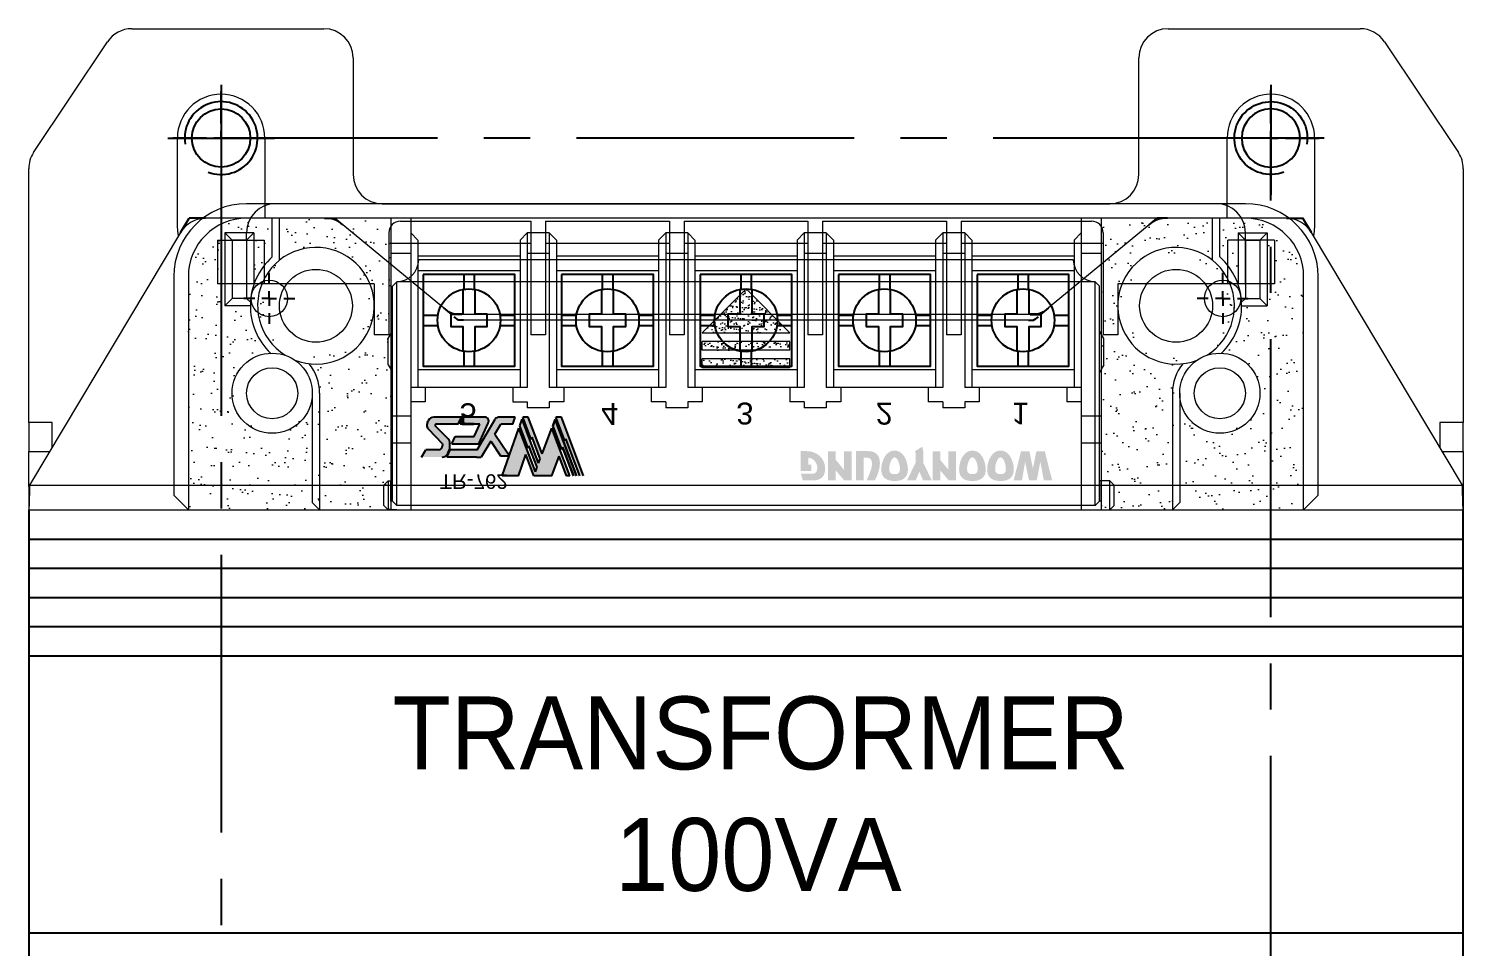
# Model space of a CAD drawing. Header units: millimetres. Extents: x 24815 to 37444, y -10619 to 6020.
# Drawn here: x 36092.3 to 36190.7, y 2279.8 to 2342.8 of the extents above; entities that cross this region are included whole.
import ezdxf

# ---------------------------------------------------------------- set-up
doc = ezdxf.new("R2010")
doc.units = ezdxf.units.MM
doc.linetypes.add('CENTER2', pattern=[28.575, 19.05, -3.175, 3.175, -3.175])
doc.layers.add('SLD-0', color=7, linetype='Continuous')
doc.styles.add('H', font='')
doc.styles.get("Standard").update_dxf_attribs({"font": 'ISOCP.SHX', "bigfont": 'WHGTXT.SHX'})
doc.styles.get('H').set_extended_font_data('Dotum')

# ---------------------------------------------------------------- blocks, each defined once
blk = doc.blocks.new('SW_CENTERMARKSYMBOL_5')
at = {"layer": 'SLD-0', "color": 0}
for p, q in [((0, 0.667), (0, 1.167)), ((-0.667, 0), (-1.167, 0)), ((0, 0), (-0.333, 0)), ((0, 0), (0, 0.333)), ((0, 0), (0, -0.333)), ((0, 0), (0.333, 0)), ((0.667, 0), (1.167, 0)), ((0, -0.667), (0, -1.167))]:
    blk.add_line(p, q, dxfattribs=at)
blk = doc.blocks.new('SW_CENTERMARKSYMBOL_6')
at = {"layer": 'SLD-0', "color": 0}
for p, q in [((0, 0.667), (0, 1.167)), ((-0.667, 0), (-1.167, 0)), ((0, 0), (-0.333, 0)), ((0, 0), (0, 0.333)), ((0, 0), (0, -0.333)), ((0, 0), (0.333, 0)), ((0.667, 0), (1.167, 0)), ((0, -0.667), (0, -1.167))]:
    blk.add_line(p, q, dxfattribs=at)
blk = doc.blocks.new('SW_CENTERMARKSYMBOL_7')
at = {"layer": 'SLD-0', "color": 0}
for p, q in [((0, 0.667), (0, 2.521)), ((-0.667, 0), (-2.203, 0)), ((0, 0), (-0.333, 0)), ((0, 0), (0, 0.333)), ((0, 0), (0, -0.333)), ((0, 0), (0.333, 0)), ((0.667, 0), (2.181, 0)), ((0, -0.667), (0, -2.135))]:
    blk.add_line(p, q, dxfattribs=at)
blk = doc.blocks.new('SW_CENTERMARKSYMBOL_8')
at = {"layer": 'SLD-0', "color": 0}
for p, q in [((0, 0.667), (0, 2.589)), ((-0.667, 0), (-2.14, 0)), ((0, 0), (-0.333, 0)), ((0, 0), (0, 0.333)), ((0, 0), (0, -0.333)), ((0, 0), (0.333, 0)), ((0.667, 0), (2.215, 0)), ((0, -0.667), (0, -2.186))]:
    blk.add_line(p, q, dxfattribs=at)
blk = doc.blocks.new('A$C21DA28FF')
at = {"lineweight": 13}
h = blk.add_hatch(dxfattribs=at)
h.set_pattern_fill('AR-SAND', color=256, style=0)
h.set_pattern_definition([(322.5, (-9910.2325, -16926.5233), (-0.06299336, -1.92682377), [0, -1.52, 0, -1.7, 0, -1.625]), (352.5, (-9910.2325, -16926.5233), (1.7697767, -2.82214607), [0, -0.82, 0, -1.37, 0, -0.525]), (32.5, (-9911.4625, -16926.5233), (3.11414186, -0.00565905), [0, -0.5, 0, -1.8, 0, -2.35]), (42.5, (-9911.4625, -16926.5233), (3.0061266, -0.87767556), [0, -0.25, 0, -1.18, 0, -1.35])])
h.paths.add_polyline_path([(-10.898, 31.684), (-5.274, 31.683, -0.400349), (-7.798, 34.33, -0.414214), (-5.148, 36.98, -0.213263), (-6.645, 40.33), (-8.398, 40.33), (-8.398, 40.335), (-10.898, 40.335)])
h.paths.add_polyline_path([(-10.898, 26.33), (-2.498, 26.33), (-2.498, 31.683), (-5.022, 31.683, -0.023763), (-5.274, 31.683), (-10.898, 31.684)])
h.paths.add_polyline_path([(-5.022, 31.683), (-2.498, 31.683), (-2.498, 34.33, -0.400378)], flags=17)
h.paths.add_polyline_path([(-10.898, 42.33), (-10.898, 40.335), (-8.398, 40.335), (-8.398, 45.33), (-6.398, 45.33), (-6.398, 41.8, -0.127566), (-5.148, 43.68), (-5.148, 46.33), (-6.898, 46.33, 0.414214)])
h.paths.add_polyline_path([(-4.648, 43.449, 0.227278), (-6.145, 40.335), (-5.648, 40.335, -0.998713), (1.352, 40.335), (3.002, 40.335), (3.002, 46.33), (-4.648, 46.33)])
h.paths.add_polyline_path([(-5.648, 40.335), (-6.145, 40.335, 0.202016), (-4.944, 37.474, -0.395316), (-1.998, 34.33), (-1.998, 31.683), (3.002, 31.683), (3.002, 34.33), (3.002, 40.335), (1.352, 40.335, -1.001289)])
h.paths.add_polyline_path([(-1.998, 26.33), (3.002, 26.33), (3.002, 31.68), (-1.998, 31.68)])
h = blk.add_hatch(dxfattribs=at)
h.set_pattern_fill('AR-SAND', color=256, style=0)
h.set_pattern_definition([(217.5, (-15076.9825, -16926.5233), (0.06299336, -1.92682377), [0, -1.52, 0, -1.7, 0, -1.625]), (187.5, (-15076.9825, -16926.5233), (-1.7697767, -2.82214607), [0, -0.82, 0, -1.37, 0, -0.525]), (147.5, (-15075.7525, -16926.5233), (-3.11414186, -0.00565905), [0, -0.5, 0, -1.8, 0, -2.35]), (137.5, (-15075.7525, -16926.5233), (-3.0061266, -0.87767556), [0, -0.25, 0, -1.18, 0, -1.35])])
h.paths.add_polyline_path([(65.602, 31.684), (59.978, 31.683, 0.400349), (62.502, 34.33, 0.414214), (59.852, 36.98, 0.213263), (61.349, 40.33), (63.102, 40.33), (63.102, 40.335), (65.602, 40.335)])
h.paths.add_polyline_path([(65.602, 26.33), (57.202, 26.33), (57.202, 31.683), (59.726, 31.683, 0.023763), (59.978, 31.683), (65.602, 31.684)])
h.paths.add_polyline_path([(59.726, 31.683), (57.202, 31.683), (57.202, 34.33, 0.400378)], flags=17)
h.paths.add_polyline_path([(65.602, 42.33), (65.602, 40.335), (63.102, 40.335), (63.102, 45.33), (61.102, 45.33), (61.102, 41.8, 0.127566), (59.852, 43.68), (59.852, 46.33), (61.602, 46.33, -0.414214)])
h.paths.add_polyline_path([(59.352, 43.449, -0.227278), (60.849, 40.335), (60.352, 40.335, 0.998713), (53.352, 40.335), (51.702, 40.335), (51.702, 46.33), (59.352, 46.33)])
h.paths.add_polyline_path([(60.352, 40.335), (60.849, 40.335, -0.202016), (59.647, 37.474, 0.395316), (56.702, 34.33), (56.702, 31.683), (51.702, 31.683), (51.702, 34.33), (51.702, 40.335), (53.352, 40.335, 1.001289)])
h.paths.add_polyline_path([(56.702, 26.33), (51.702, 26.33), (51.702, 31.68), (56.702, 31.68)])
h = blk.add_hatch(dxfattribs=at)
h.set_pattern_fill('AR-SAND', color=256, scale=0.3, style=0)
h.set_pattern_definition([(322.5, (-9922.82043, -17158.2186), (-0.018898007, -0.578047131), [0, -0.456, 0, -0.51, 0, -0.4875]), (352.5, (-9922.8204, -17158.2186), (0.530933012, -0.84664382), [0, -0.246, 0, -0.411, 0, -0.1575]), (32.5, (-9923.18943, -17158.2186), (0.934242559, -0.001697716), [0, -0.15, 0, -0.54, 0, -0.705]), (42.5, (-9923.1894, -17158.2186), (0.90183798, -0.26330267), [0, -0.075, 0, -0.354, 0, -0.405])])
h.paths.add_polyline_path([(24.352, 38.48), (30.352, 38.48), (27.352, 41.48)])
h = blk.add_hatch(dxfattribs=at)
h.set_pattern_fill('AR-SAND', color=256, scale=0.3, style=0)
h.set_pattern_definition([(322.5, (-9922.50545, -17158.8675), (-0.018898007, -0.578047131), [0, -0.456, 0, -0.51, 0, -0.4875]), (352.5, (-9922.50545, -17158.8675), (0.530933012, -0.84664382), [0, -0.246, 0, -0.411, 0, -0.1575]), (32.5, (-9922.87445, -17158.8675), (0.934242559, -0.001697716), [0, -0.15, 0, -0.54, 0, -0.705]), (42.5, (-9922.87445, -17158.8675), (0.90183798, -0.26330267), [0, -0.075, 0, -0.354, 0, -0.405])])
h.paths.add_polyline_path([(24.352, 37.28), (30.352, 37.28), (30.352, 37.88), (24.352, 37.88)])
h.paths.add_polyline_path([(24.352, 36.08), (30.352, 36.08), (30.352, 36.68), (24.352, 36.68)])
for points in [[(6.509, 29.953, 0.29449), (6.899, 30.205), (6.999, 30.426, 0.106707), (7.038, 30.603), (7.038, 30.897, 0.196829), (6.914, 31.198), (6.043, 32.083, -0.665283), (6.094, 32.204), (7.612, 32.204), (7.833, 32.69), (5.948, 32.69, 0.29449), (5.557, 32.439), (5.501, 32.315, 0.310048), (5.586, 31.838), (6.543, 30.865), (6.543, 30.739, -0.414214), (6.258, 30.453), (5.398, 30.453), (5.102, 29.953)], [(7.063, 30.453), (6.836, 29.953), (8.877, 29.953), (9.188, 29.953), (9.859, 31.035), (10.515, 30.039), (11.115, 30.039), (11.116, 30.042), (10.986, 30.232), (10.13, 31.532), (10.531, 32.204), (11.358, 32.204), (11.528, 32.69), (10.401, 32.69, 0.264116), (10.156, 32.551), (8.904, 30.453)], [(7.971, 32.69), (7.751, 32.204), (9.091, 32.204), (8.711, 31.364), (7.408, 31.364), (7.175, 30.849), (9.026, 30.849), (9.678, 32.287, 0.54501), (9.417, 32.69)], [(12.255, 30.118), (12.803, 28.667), (14.024, 28.667), (14.537, 30.021), (15.049, 28.667), (15.274, 28.667), (14.041, 31.931), (13.371, 30.165), (12.417, 32.69), (12.047, 32.69), (12.622, 31.168), (12.676, 31.323), (13.242, 29.825), (13.129, 29.527), (11.99, 32.543), (11.834, 32.096), (12.412, 30.566), (12.467, 30.725), (13.024, 29.25), (12.903, 28.931), (11.773, 31.923), (11.116, 30.042), (11.118, 30.039), (11.115, 30.039), (10.635, 28.667), (11.748, 28.667)], [(14.267, 32.527), (14.097, 32.078), (14.706, 30.465), (14.771, 30.638), (15.516, 28.667), (15.725, 28.667)], [(14.933, 31.063), (14.989, 31.212), (15.951, 28.667), (16.208, 28.667), (14.689, 32.69), (14.318, 32.69)]]:
    blk.add_hatch(color=256).paths.add_polyline_path(points)
h = blk.add_hatch(color=256)
edge = h.paths.add_edge_path()
edge.add_spline(control_points=[(38.984, 29.56), (38.984, 29.56), (38.984, 30.073), (38.984, 30.073), (38.984, 30.169), (38.984, 30.267), (38.952, 30.358), (38.952, 30.358), (39.429, 30.662), (39.429, 30.662), (39.498, 30.525), (39.51, 30.373), (39.51, 30.221), (39.51, 30.221), (39.51, 29.56), (39.51, 29.56), (39.51, 29.56), (40.099, 28.353), (40.099, 28.353), (40.099, 28.353), (39.502, 28.353), (39.502, 28.353), (39.502, 28.353), (39.247, 28.952), (39.247, 28.952), (39.247, 28.952), (38.991, 28.353), (38.991, 28.353), (38.991, 28.353), (38.395, 28.353), (38.395, 28.353), (38.395, 28.353), (38.984, 29.56), (38.984, 29.56)], knot_values=[0, 0, 0, 0, 1, 1, 1, 2, 2, 2, 3, 3, 3, 4, 4, 4, 5, 5, 5, 6, 6, 6, 7, 7, 7, 8, 8, 8, 9, 9, 9, 10, 10, 10, 11, 11, 11, 11], degree=3, periodic=0)
h = blk.add_hatch(color=256)
edge = h.paths.add_edge_path()
edge.add_spline(control_points=[(31.625, 29.436), (31.625, 29.436), (31.825, 29.436), (31.825, 29.436), (31.825, 29.436), (31.825, 28.986), (31.825, 28.986), (31.825, 28.986), (31.099, 28.986), (31.099, 28.986), (31.099, 28.986), (31.099, 30.357), (31.099, 30.357), (31.099, 30.357), (31.527, 30.357), (31.527, 30.357), (32.197, 30.357), (32.781, 29.894), (32.781, 29.138), (32.781, 28.733), (32.577, 28.353), (31.978, 28.353), (31.978, 28.353), (31.246, 28.353), (31.246, 28.353), (31.246, 28.353), (31.123, 28.804), (31.123, 28.804), (31.123, 28.804), (31.854, 28.804), (31.854, 28.804), (31.958, 28.804), (32.244, 28.804), (32.244, 29.184), (32.244, 29.542), (31.987, 29.889), (31.625, 29.906), (31.625, 29.906), (31.625, 29.436), (31.625, 29.436)], knot_values=[0, 0, 0, 0, 1, 1, 1, 2, 2, 2, 3, 3, 3, 4, 4, 4, 5, 5, 5, 6, 6, 6, 7, 7, 7, 8, 8, 8, 9, 9, 9, 10, 10, 10, 11, 11, 11, 12, 12, 12, 13, 13, 13, 13], degree=3, periodic=0)
h = blk.add_hatch(color=256)
edge = h.paths.add_edge_path()
edge.add_spline(control_points=[(32.982, 30.356), (32.982, 30.356), (33.508, 30.356), (33.508, 30.356), (33.508, 30.356), (33.508, 29.764), (33.508, 29.764), (33.508, 29.764), (34.06, 29.091), (34.06, 29.091), (34.06, 29.091), (34.065, 29.091), (34.065, 29.091), (34.065, 29.091), (34.065, 30.356), (34.065, 30.356), (34.065, 30.356), (34.591, 30.356), (34.591, 30.356), (34.591, 30.356), (34.591, 28.353), (34.591, 28.353), (34.591, 28.353), (34.09, 28.353), (34.09, 28.353), (34.09, 28.353), (33.508, 29.034), (33.508, 29.034), (33.508, 29.034), (33.508, 28.353), (33.508, 28.353), (33.508, 28.353), (32.982, 28.353), (32.982, 28.353), (32.982, 28.353), (32.982, 30.356), (32.982, 30.356)], knot_values=[0, 0, 0, 0, 1, 1, 1, 2, 2, 2, 3, 3, 3, 4, 4, 4, 5, 5, 5, 6, 6, 6, 7, 7, 7, 8, 8, 8, 9, 9, 9, 10, 10, 10, 11, 11, 11, 12, 12, 12, 12], degree=3, periodic=0)
h = blk.add_hatch(color=256)
edge = h.paths.add_edge_path()
edge.add_spline(control_points=[(34.887, 30.357), (34.887, 30.357), (35.74, 30.357), (35.74, 30.357), (36.327, 30.357), (36.535, 29.997), (36.535, 29.533), (36.535, 29.114), (36.374, 28.723), (36.187, 28.353), (36.187, 28.353), (35.62, 28.353), (35.62, 28.353), (35.735, 28.611), (35.999, 29.104), (35.999, 29.526), (35.999, 29.906), (35.713, 29.906), (35.61, 29.906), (35.61, 29.906), (35.413, 29.906), (35.413, 29.906), (35.413, 29.906), (35.413, 28.353), (35.413, 28.353), (35.413, 28.353), (34.887, 28.353), (34.887, 28.353), (34.887, 28.353), (34.887, 30.357), (34.887, 30.357)], knot_values=[0, 0, 0, 0, 1, 1, 1, 2, 2, 2, 3, 3, 3, 4, 4, 4, 5, 5, 5, 6, 6, 6, 7, 7, 7, 8, 8, 8, 9, 9, 9, 10, 10, 10, 10], degree=3, periodic=0)
h = blk.add_hatch(color=256)
edge = h.paths.add_edge_path(flags=16)
edge.add_spline(control_points=[(37.544, 30.4), (36.925, 30.4), (36.631, 29.641), (36.631, 29.108), (36.631, 28.674), (36.839, 28.31), (37.544, 28.31), (38.249, 28.31), (38.457, 28.674), (38.457, 29.108), (38.457, 29.641), (38.163, 30.4), (37.544, 30.4)], knot_values=[0, 0, 0, 0, 1, 1, 1, 2, 2, 2, 3, 3, 3, 4, 4, 4, 4], degree=3, periodic=0)
edge = h.paths.add_edge_path()
edge.add_spline(control_points=[(37.544, 29.93), (37.743, 29.93), (37.91, 29.496), (37.91, 29.133), (37.91, 28.865), (37.802, 28.779), (37.544, 28.779), (37.285, 28.779), (37.177, 28.865), (37.177, 29.133), (37.177, 29.496), (37.345, 29.93), (37.544, 29.93)], knot_values=[0, 0, 0, 0, 1, 1, 1, 2, 2, 2, 3, 3, 3, 4, 4, 4, 4], degree=3, periodic=0)
h = blk.add_hatch(color=256)
edge = h.paths.add_edge_path()
edge.add_spline(control_points=[(40.148, 30.356), (40.148, 30.356), (40.674, 30.356), (40.674, 30.356), (40.674, 30.356), (40.674, 29.764), (40.674, 29.764), (40.674, 29.764), (41.226, 29.091), (41.226, 29.091), (41.226, 29.091), (41.231, 29.091), (41.231, 29.091), (41.231, 29.091), (41.231, 30.356), (41.231, 30.356), (41.231, 30.356), (41.757, 30.356), (41.757, 30.356), (41.757, 30.356), (41.757, 28.353), (41.757, 28.353), (41.757, 28.353), (41.256, 28.353), (41.256, 28.353), (41.256, 28.353), (40.674, 29.034), (40.674, 29.034), (40.674, 29.034), (40.674, 28.353), (40.674, 28.353), (40.674, 28.353), (40.148, 28.353), (40.148, 28.353), (40.148, 28.353), (40.148, 30.356), (40.148, 30.356)], knot_values=[0, 0, 0, 0, 1, 1, 1, 2, 2, 2, 3, 3, 3, 4, 4, 4, 5, 5, 5, 6, 6, 6, 7, 7, 7, 8, 8, 8, 9, 9, 9, 10, 10, 10, 11, 11, 11, 12, 12, 12, 12], degree=3, periodic=0)
h = blk.add_hatch(color=256)
edge = h.paths.add_edge_path(flags=16)
edge.add_spline(control_points=[(42.882, 30.4), (42.262, 30.4), (41.968, 29.641), (41.968, 29.108), (41.968, 28.674), (42.177, 28.31), (42.882, 28.31), (43.586, 28.31), (43.795, 28.674), (43.795, 29.108), (43.795, 29.641), (43.501, 30.4), (42.882, 30.4)], knot_values=[0, 0, 0, 0, 1, 1, 1, 2, 2, 2, 3, 3, 3, 4, 4, 4, 4], degree=3, periodic=0)
edge = h.paths.add_edge_path()
edge.add_spline(control_points=[(42.882, 29.93), (43.081, 29.93), (43.248, 29.496), (43.248, 29.133), (43.248, 28.865), (43.14, 28.779), (42.882, 28.779), (42.623, 28.779), (42.515, 28.865), (42.515, 29.133), (42.515, 29.496), (42.682, 29.93), (42.882, 29.93)], knot_values=[0, 0, 0, 0, 1, 1, 1, 2, 2, 2, 3, 3, 3, 4, 4, 4, 4], degree=3, periodic=0)
h = blk.add_hatch(color=256)
edge = h.paths.add_edge_path(flags=16)
edge.add_spline(control_points=[(44.808, 30.4), (44.189, 30.4), (43.895, 29.641), (43.895, 29.108), (43.895, 28.674), (44.103, 28.31), (44.808, 28.31), (45.513, 28.31), (45.721, 28.674), (45.721, 29.108), (45.721, 29.641), (45.427, 30.4), (44.808, 30.4)], knot_values=[0, 0, 0, 0, 1, 1, 1, 2, 2, 2, 3, 3, 3, 4, 4, 4, 4], degree=3, periodic=0)
edge = h.paths.add_edge_path()
edge.add_spline(control_points=[(44.808, 29.93), (45.007, 29.93), (45.175, 29.496), (45.175, 29.133), (45.175, 28.865), (45.066, 28.779), (44.808, 28.779), (44.55, 28.779), (44.441, 28.865), (44.441, 29.133), (44.441, 29.496), (44.609, 29.93), (44.808, 29.93)], knot_values=[0, 0, 0, 0, 1, 1, 1, 2, 2, 2, 3, 3, 3, 4, 4, 4, 4], degree=3, periodic=0)
h = blk.add_hatch(color=256)
edge = h.paths.add_edge_path()
edge.add_spline(control_points=[(46.218, 30.356), (46.218, 30.356), (46.789, 30.356), (46.789, 30.356), (46.789, 30.356), (47.027, 29.189), (47.027, 29.189), (47.027, 29.189), (47.035, 29.189), (47.035, 29.189), (47.035, 29.189), (47.273, 30.356), (47.273, 30.356), (47.273, 30.356), (47.844, 30.356), (47.844, 30.356), (47.844, 30.356), (48.351, 28.353), (48.351, 28.353), (48.351, 28.353), (47.778, 28.353), (47.778, 28.353), (47.778, 28.353), (47.545, 29.62), (47.545, 29.62), (47.545, 29.62), (47.537, 29.62), (47.537, 29.62), (47.537, 29.62), (47.297, 28.353), (47.297, 28.353), (47.297, 28.353), (46.765, 28.353), (46.765, 28.353), (46.765, 28.353), (46.5, 29.612), (46.5, 29.612), (46.5, 29.612), (46.493, 29.612), (46.493, 29.612), (46.493, 29.612), (46.284, 28.353), (46.284, 28.353), (46.284, 28.353), (45.71, 28.353), (45.71, 28.353), (45.71, 28.353), (46.218, 30.356), (46.218, 30.356)], knot_values=[0, 0, 0, 0, 1, 1, 1, 2, 2, 2, 3, 3, 3, 4, 4, 4, 5, 5, 5, 6, 6, 6, 7, 7, 7, 8, 8, 8, 9, 9, 9, 10, 10, 10, 11, 11, 11, 12, 12, 12, 13, 13, 13, 14, 14, 14, 15, 15, 15, 16, 16, 16, 16], degree=3, periodic=0)
at = {"lineweight": 15}
for p, q in [((-14.778, 59.33), (-1.598, 59.33)), ((56.302, 59.33), (69.481, 59.33)), ((-21.512, 50.834), (-16.442, 58.44)), ((71.146, 58.44), (76.216, 50.834)), ((0.402, 57.33), (0.402, 49.33)), ((54.302, 49.33), (54.302, 57.33)), ((-11.648, 45.83), (-11.648, 51.83)), ((-5.648, 51.83), (-5.648, 46.33)), ((60.352, 46.33), (60.352, 51.83)), ((66.352, 51.83), (66.352, 45.83)), ((-21.848, 32.33), (-21.848, 49.725)), ((76.552, 49.725), (76.552, 32.33)), ((2.402, 47.33), (52.302, 47.33)), ((-1.567, 46.33), (-9.714, 46.33)), ((64.417, 46.33), (56.27, 46.33)), ((-11.43, 45.357), (-21.788, 28.03)), ((6.598, 40.188), (-0.294, 45.873)), ((54.998, 45.873), (48.106, 40.188)), ((76.492, 28.03), (66.134, 45.357)), ((46.833, 39.73), (7.87, 39.73)), ((46.726, 39.33), (7.978, 39.33)), ((-20.248, 32.33), (-21.848, 32.33)), ((-21.848, 32.33), (-21.848, 30.33)), ((-20.248, 30.607), (-20.248, 32.33)), ((76.552, 32.33), (74.952, 32.33)), ((74.952, 32.33), (74.952, 30.607)), ((76.552, 30.33), (76.552, 32.33)), ((-21.848, 30.33), (-20.413, 30.33)), ((-21.848, 28.03), (-21.848, 30.33)), ((75.117, 30.33), (76.552, 30.33)), ((76.552, 30.33), (76.552, 28.03)), ((-21.788, 28.03), (-21.848, 28.03)), ((-21.848, 27.93), (-21.848, 28.03)), ((-21.848, 27.93), (-21.848, 26.33)), ((-21.788, 28.03), (76.492, 28.03)), ((76.492, 28.03), (76.552, 28.03)), ((76.552, 28.03), (76.552, 27.93)), ((76.552, 27.93), (76.552, 26.33)), ((-21.848, 26.33), (76.552, 26.33))]:
    blk.add_line(p, q, dxfattribs=at)
at = {"lineweight": 13}
for p, q in [((61.602, 47.33), (-6.898, 47.33)), ((59.602, 47.33), (-4.898, 47.33)), ((61.602, 46.33), (-6.898, 46.33)), ((-5.148, 43.68), (-5.148, 46.33)), ((-4.648, 43.449), (-4.648, 46.33)), ((3.002, 46.33), (3.002, 34.33)), ((4.352, 46.33), (4.352, 26.33)), ((50.352, 46.33), (50.352, 26.33)), ((51.702, 46.33), (51.702, 34.33)), ((59.352, 43.442), (59.352, 46.33)), ((59.852, 43.68), (59.852, 46.33)), ((-8.398, 45.33), (-8.398, 40.33)), ((-6.398, 45.33), (-8.398, 45.33)), ((-7.898, 44.83), (-8.398, 45.33)), ((-6.898, 44.83), (-6.398, 45.33)), ((-6.898, 44.83), (-6.898, 45.33)), ((-6.398, 45.33), (-6.398, 41.8)), ((2.852, 45.33), (2.852, 38.33)), ((3.652, 46.13), (12.602, 46.13)), ((4.352, 45.33), (4.852, 44.83)), ((12.352, 45.33), (11.852, 44.83)), ((12.352, 45.33), (12.352, 34.73)), ((13.852, 45.33), (12.352, 45.33)), ((12.602, 46.13), (12.602, 38.33)), ((13.602, 46.13), (13.602, 38.33)), ((13.602, 46.13), (22.102, 46.13)), ((13.852, 45.33), (13.852, 34.73)), ((14.352, 44.83), (13.852, 45.33)), ((21.852, 45.33), (21.352, 44.83)), ((21.852, 45.33), (21.852, 34.73)), ((23.352, 45.33), (21.852, 45.33)), ((22.102, 46.13), (22.102, 38.33)), ((23.102, 46.13), (23.102, 38.33)), ((23.102, 46.13), (31.602, 46.13)), ((23.352, 45.33), (23.352, 34.73)), ((23.852, 44.83), (23.352, 45.33)), ((31.352, 45.33), (30.852, 44.83)), ((31.352, 45.33), (31.352, 34.73)), ((32.852, 45.33), (31.352, 45.33)), ((31.602, 46.13), (31.602, 38.33)), ((32.602, 46.13), (32.602, 38.33)), ((32.602, 46.13), (41.102, 46.13)), ((32.852, 45.33), (32.852, 34.73)), ((33.352, 44.83), (32.852, 45.33)), ((40.852, 45.33), (40.352, 44.83)), ((40.852, 45.33), (40.852, 34.73)), ((42.352, 45.33), (40.852, 45.33)), ((41.102, 46.13), (41.102, 38.33)), ((42.102, 46.13), (42.102, 38.33)), ((42.102, 46.13), (51.052, 46.13)), ((42.352, 45.33), (42.352, 34.73)), ((42.852, 44.83), (42.352, 45.33)), ((50.352, 45.33), (49.852, 44.83)), ((51.852, 45.33), (51.852, 38.33)), ((61.102, 45.33), (61.102, 41.8)), ((61.102, 45.33), (63.102, 45.33)), ((61.602, 44.83), (61.102, 45.33)), ((61.602, 44.83), (61.602, 45.33)), ((63.102, 45.33), (62.602, 44.83)), ((63.102, 45.33), (63.102, 40.33)), ((-8.898, 44.83), (-8.898, 41.83)), ((-8.898, 44.83), (-5.698, 44.83)), ((-7.898, 44.83), (-7.898, 40.83)), ((-6.898, 44.83), (-7.898, 44.83)), ((-6.898, 44.83), (-6.898, 40.83)), ((-6.898, 44.83), (-6.898, 41.83)), ((-5.698, 44.83), (-5.698, 41.83)), ((2.852, 44.63), (12.602, 44.63)), ((4.852, 44.83), (4.852, 34.73)), ((11.852, 44.83), (11.852, 34.73)), ((13.602, 44.63), (22.102, 44.63)), ((14.352, 44.83), (14.352, 34.73)), ((21.352, 44.83), (21.352, 34.73)), ((23.102, 44.63), (31.602, 44.63)), ((23.852, 44.83), (23.852, 34.73)), ((30.852, 44.83), (30.852, 34.73)), ((32.602, 44.63), (41.102, 44.63)), ((33.352, 44.83), (33.352, 34.73)), ((40.352, 44.83), (40.352, 34.73)), ((42.102, 44.63), (51.852, 44.63)), ((42.852, 44.83), (42.852, 34.73)), ((49.852, 44.83), (49.852, 34.73)), ((63.602, 44.83), (60.402, 44.83)), ((60.402, 41.83), (60.402, 44.83)), ((61.602, 44.83), (61.602, 40.83)), ((61.602, 44.83), (62.602, 44.83)), ((61.602, 41.83), (61.602, 44.83)), ((62.602, 44.83), (62.602, 40.83)), ((63.602, 44.83), (63.602, 41.83)), ((3.002, 43.93), (4.352, 43.93)), ((11.852, 43.73), (4.852, 43.73)), ((49.802, 43.48), (4.902, 43.48)), ((12.352, 43.93), (13.852, 43.93)), ((21.352, 43.73), (14.352, 43.73)), ((21.852, 43.93), (23.352, 43.93)), ((30.852, 43.73), (23.852, 43.73)), ((31.352, 43.93), (32.852, 43.93)), ((40.352, 43.73), (33.352, 43.73)), ((40.852, 43.93), (42.352, 43.93)), ((49.852, 43.73), (42.852, 43.73)), ((50.352, 43.93), (51.702, 43.93)), ((-11.898, 42.33), (-11.898, 27.33)), ((-10.898, 42.33), (-10.898, 26.33)), ((11.852, 42.73), (4.852, 42.73)), ((21.352, 42.73), (14.352, 42.73)), ((30.852, 42.73), (23.852, 42.73)), ((40.352, 42.73), (33.352, 42.73)), ((49.852, 42.73), (42.852, 42.73)), ((65.602, 26.33), (65.602, 42.33)), ((66.602, 27.33), (66.602, 42.33)), ((-5.698, 41.83), (-8.898, 41.83)), ((1.852, 41.83), (-5.698, 41.83)), ((1.852, 41.83), (1.852, 38.33)), ((3.402, 41.98), (3.102, 41.68)), ((3.102, 26.923), (3.102, 41.68)), ((51.302, 41.98), (3.402, 41.98)), ((3.402, 26.63), (3.402, 41.98)), ((51.302, 26.63), (51.302, 41.98)), ((51.302, 41.98), (51.602, 41.68)), ((51.602, 26.923), (51.602, 41.68)), ((60.402, 41.83), (52.852, 41.83)), ((52.852, 41.83), (52.852, 38.33)), ((63.602, 41.83), (60.402, 41.83)), ((-7.898, 40.83), (-8.398, 40.33)), ((-6.898, 40.83), (-7.898, 40.83)), ((-6.898, 40.83), (-6.639, 40.571)), ((61.602, 40.83), (61.342, 40.571)), ((61.602, 40.83), (62.602, 40.83)), ((63.102, 40.33), (62.602, 40.83)), ((-6.645, 40.33), (-8.398, 40.33)), ((61.349, 40.33), (63.102, 40.33)), ((2.802, 38.08), (3.102, 38.58)), ((51.902, 38.08), (51.602, 38.58)), ((2.852, 38.33), (1.852, 38.33)), ((2.802, 36.28), (2.802, 38.08)), ((13.602, 38.33), (12.602, 38.33)), ((23.102, 38.33), (22.102, 38.33)), ((24.352, 37.28), (24.352, 37.88)), ((30.352, 37.88), (24.352, 37.88)), ((30.352, 37.28), (30.352, 37.88)), ((32.602, 38.33), (31.602, 38.33)), ((42.102, 38.33), (41.102, 38.33)), ((52.852, 38.33), (51.852, 38.33)), ((51.902, 36.28), (51.902, 38.08)), ((30.352, 37.28), (24.352, 37.28)), ((24.352, 36.08), (24.352, 36.68)), ((30.352, 36.68), (24.352, 36.68)), ((30.352, 36.08), (30.352, 36.68)), ((2.802, 36.28), (3.102, 35.78)), ((11.852, 35.93), (4.852, 35.93)), ((21.352, 35.93), (14.352, 35.93)), ((30.852, 35.93), (23.852, 35.93)), ((30.352, 36.08), (24.352, 36.08)), ((40.352, 35.93), (33.352, 35.93)), ((49.852, 35.93), (42.852, 35.93)), ((51.902, 36.28), (51.602, 35.78)), ((12.352, 34.73), (4.352, 34.73)), ((5.352, 34.73), (5.352, 33.73)), ((11.352, 34.73), (11.352, 33.73)), ((21.852, 34.73), (13.852, 34.73)), ((14.852, 34.73), (14.852, 33.73)), ((20.852, 34.73), (20.852, 33.73)), ((31.352, 34.73), (23.352, 34.73)), ((24.352, 34.73), (24.352, 33.73)), ((30.352, 34.73), (30.352, 33.73)), ((40.852, 34.73), (32.852, 34.73)), ((33.852, 34.73), (33.852, 33.73)), ((39.852, 34.73), (39.852, 33.73)), ((50.352, 34.73), (42.352, 34.73)), ((43.352, 34.73), (43.352, 33.73)), ((49.352, 34.73), (49.352, 33.73)), ((-2.398, 34.33), (-2.398, 26.83)), ((-1.898, 34.33), (-1.898, 26.33)), ((3.002, 34.33), (3.002, 26.33)), ((5.352, 33.73), (4.352, 33.73)), ((11.352, 33.73), (12.352, 33.73)), ((12.352, 33.73), (12.352, 33.33)), ((13.852, 33.73), (13.852, 33.33)), ((14.852, 33.73), (13.852, 33.73)), ((21.852, 33.73), (20.852, 33.73)), ((21.852, 33.73), (21.852, 33.33)), ((23.352, 33.73), (23.352, 33.33)), ((24.352, 33.73), (23.352, 33.73)), ((31.352, 33.73), (30.352, 33.73)), ((31.352, 33.73), (31.352, 33.33)), ((32.852, 33.73), (32.852, 33.33)), ((33.852, 33.73), (32.852, 33.73)), ((40.852, 33.73), (39.852, 33.73)), ((40.852, 33.73), (40.852, 33.33)), ((42.352, 33.73), (42.352, 33.33)), ((43.352, 33.73), (42.352, 33.73)), ((50.352, 33.73), (49.352, 33.73)), ((51.702, 34.33), (51.702, 26.33)), ((56.602, 34.33), (56.602, 26.33)), ((57.102, 34.33), (57.102, 26.83)), ((3.002, 32.78), (4.352, 32.78)), ((13.852, 33.33), (12.352, 33.33)), ((23.352, 33.33), (21.852, 33.33)), ((32.852, 33.33), (31.352, 33.33)), ((42.352, 33.33), (40.852, 33.33)), ((50.352, 32.78), (51.702, 32.78)), ((3.002, 30.939), (4.352, 30.939)), ((50.352, 30.939), (51.702, 30.939)), ((2.802, 28.33), (2.502, 28.03)), ((2.502, 26.623), (2.502, 28.03)), ((2.802, 28.33), (3.102, 28.33)), ((2.802, 28.33), (2.802, 26.33)), ((3.002, 26.923), (3.002, 28.33)), ((52.302, 28.33), (51.602, 28.33)), ((51.702, 26.923), (51.702, 28.33)), ((52.602, 28.03), (52.302, 28.33)), ((52.302, 26.33), (52.302, 28.33)), ((52.602, 26.623), (52.602, 28.03)), ((-10.898, 26.33), (-11.898, 27.33)), ((-1.898, 26.33), (-2.398, 26.83)), ((2.802, 26.33), (2.502, 26.623)), ((3.102, 26.923), (3.002, 26.923)), ((3.402, 26.623), (3.102, 26.923)), ((3.402, 26.63), (3.402, 26.63)), ((51.302, 26.623), (3.402, 26.623)), ((51.602, 26.923), (51.302, 26.623)), ((51.602, 26.926), (51.602, 26.926)), ((51.602, 26.923), (51.602, 26.923)), ((51.702, 26.923), (51.602, 26.923)), ((52.602, 26.623), (52.302, 26.33)), ((57.102, 26.83), (56.602, 26.33)), ((66.602, 27.33), (65.602, 26.33)), ((-10.898, 26.33), (65.602, 26.33)), ((3.402, 26.33), (2.802, 26.33)), ((3.402, 26.33), (51.302, 26.33)), ((51.302, 26.33), (52.302, 26.33))]:
    blk.add_line(p, q, dxfattribs=at)
for p, q in [((-11.43, 45.357), (-10.848, 46.33)), ((-9.714, 46.33), (-10.848, 46.33)), ((-1.567, 46.33), (-0.848, 46.33)), ((-0.294, 45.873), (-0.848, 46.33)), ((54.998, 45.873), (55.552, 46.33)), ((56.27, 46.33), (55.552, 46.33)), ((64.417, 46.33), (65.552, 46.33)), ((66.134, 45.357), (65.552, 46.33)), ((7.996, 42.48), (7.996, 41.46)), ((8.707, 42.48), (8.707, 41.46)), ((17.496, 42.48), (17.496, 41.46)), ((18.207, 42.48), (18.207, 41.46)), ((26.996, 42.48), (26.996, 41.46)), ((27.707, 42.48), (27.707, 41.46)), ((36.496, 42.48), (36.496, 41.46)), ((37.207, 42.48), (37.207, 41.46)), ((45.996, 42.48), (45.996, 41.46)), ((46.707, 42.48), (46.707, 41.46)), ((5.202, 39.686), (6.222, 39.686)), ((6.598, 40.188), (7.152, 39.73)), ((7.87, 39.73), (7.152, 39.73)), ((7.319, 39.578), (7.602, 39.33)), ((10.482, 39.686), (11.502, 39.686)), ((14.702, 39.686), (15.722, 39.686)), ((19.982, 39.686), (21.002, 39.686)), ((24.202, 39.686), (25.222, 39.686)), ((29.482, 39.686), (30.502, 39.686)), ((33.702, 39.686), (34.722, 39.686)), ((38.982, 39.686), (40.002, 39.686)), ((43.202, 39.686), (44.222, 39.686)), ((46.833, 39.73), (47.552, 39.73)), ((47.385, 39.578), (47.102, 39.33)), ((48.106, 40.188), (47.552, 39.73)), ((48.482, 39.686), (49.502, 39.686)), ((5.202, 38.975), (6.222, 38.975)), ((7.978, 39.33), (7.602, 39.33)), ((10.482, 38.975), (11.502, 38.975)), ((14.702, 38.975), (15.722, 38.975)), ((19.982, 38.975), (21.002, 38.975)), ((24.202, 38.975), (25.222, 38.975)), ((29.482, 38.975), (30.502, 38.975)), ((33.702, 38.975), (34.722, 38.975)), ((38.982, 38.975), (40.002, 38.975)), ((43.202, 38.975), (44.222, 38.975)), ((46.726, 39.33), (47.102, 39.33)), ((48.482, 38.975), (49.502, 38.975)), ((7.996, 37.201), (7.996, 36.18)), ((8.707, 37.201), (8.707, 36.18)), ((17.496, 37.201), (17.496, 36.18)), ((18.207, 37.201), (18.207, 36.18)), ((26.996, 37.201), (26.996, 36.18)), ((27.707, 37.201), (27.707, 36.18)), ((36.496, 37.201), (36.496, 36.18)), ((37.207, 37.201), (37.207, 36.18)), ((45.996, 37.201), (45.996, 36.18)), ((46.707, 37.201), (46.707, 36.18)), ((7.833, 32.69), (5.948, 32.69)), ((7.612, 32.204), (7.833, 32.69)), ((7.751, 32.204), (7.971, 32.69)), ((9.417, 32.69), (7.971, 32.69)), ((8.904, 30.453), (10.156, 32.551)), ((11.528, 32.69), (10.401, 32.69)), ((11.358, 32.204), (11.528, 32.69)), ((11.834, 32.096), (11.99, 32.543)), ((13.129, 29.527), (11.99, 32.543)), ((12.417, 32.69), (12.042, 32.69)), ((12.622, 31.168), (12.047, 32.69)), ((13.371, 30.165), (12.417, 32.69)), ((14.097, 32.078), (14.267, 32.527)), ((14.097, 32.078), (14.267, 32.527)), ((14.267, 32.527), (14.097, 32.078)), ((15.725, 28.667), (14.267, 32.527)), ((14.267, 32.527), (15.725, 28.667)), ((15.102, 30.317), (14.267, 32.527)), ((15.725, 28.667), (14.267, 32.527)), ((14.689, 32.69), (14.318, 32.69)), ((14.933, 31.063), (14.318, 32.69)), ((16.208, 28.667), (14.689, 32.69)), ((5.501, 32.315), (5.557, 32.439)), ((6.543, 30.865), (5.586, 31.838)), ((6.914, 31.198), (6.043, 32.083)), ((7.612, 32.204), (6.094, 32.204)), ((9.091, 32.204), (7.751, 32.204)), ((8.711, 31.364), (9.091, 32.204)), ((9.026, 30.849), (9.678, 32.287)), ((10.13, 31.532), (10.531, 32.204)), ((10.13, 31.532), (10.986, 30.232)), ((11.358, 32.204), (10.531, 32.204)), ((10.635, 28.667), (11.773, 31.923)), ((12.903, 28.931), (11.773, 31.923)), ((12.412, 30.566), (11.834, 32.096)), ((13.371, 30.165), (14.041, 31.931)), ((15.274, 28.667), (14.041, 31.931)), ((14.706, 30.465), (14.097, 32.078)), ((14.097, 32.078), (14.706, 30.465)), ((6.543, 30.865), (6.543, 30.739)), ((7.038, 30.603), (7.038, 30.897)), ((7.175, 30.849), (7.408, 31.364)), ((7.175, 30.849), (9.026, 30.849)), ((7.408, 31.364), (8.711, 31.364)), ((9.859, 31.035), (9.188, 29.953)), ((9.859, 31.035), (10.515, 30.039)), ((12.412, 30.566), (12.467, 30.725)), ((13.024, 29.25), (12.467, 30.725)), ((12.622, 31.168), (12.676, 31.323)), ((13.242, 29.825), (12.676, 31.323)), ((14.706, 30.465), (14.771, 30.638)), ((14.771, 30.638), (14.706, 30.465)), ((14.706, 30.465), (14.771, 30.638)), ((15.516, 28.667), (14.771, 30.638)), ((15.516, 28.667), (14.771, 30.638)), ((14.771, 30.638), (15.007, 30.014)), ((14.771, 30.638), (15.516, 28.667)), ((14.933, 31.063), (14.989, 31.212)), ((15.951, 28.667), (14.989, 31.212)), ((5.102, 29.953), (5.398, 30.453)), ((6.258, 30.453), (5.398, 30.453)), ((6.258, 30.453), (5.398, 30.453)), ((6.836, 29.953), (7.063, 30.453)), ((8.877, 29.953), (6.836, 29.953)), ((6.899, 30.205), (6.999, 30.426)), ((8.904, 30.453), (7.063, 30.453)), ((8.877, 29.953), (9.188, 29.953)), ((10.515, 30.039), (11.118, 30.039)), ((10.986, 30.232), (11.118, 30.039)), ((11.748, 28.667), (12.255, 30.118)), ((12.803, 28.667), (12.255, 30.118)), ((13.129, 29.527), (13.242, 29.825)), ((14.024, 28.667), (14.537, 30.021)), ((15.049, 28.667), (14.537, 30.021)), ((11.748, 28.667), (10.635, 28.667)), ((14.024, 28.667), (12.803, 28.667)), ((12.903, 28.931), (13.024, 29.25)), ((15.274, 28.667), (15.049, 28.667)), ((-21.848, 26.33), (-21.848, -12.67)), ((76.552, -12.67), (76.552, 26.33)), ((-21.848, 24.33), (76.552, 24.33)), ((-21.848, 22.33), (76.552, 22.33)), ((-21.848, 20.33), (76.552, 20.33)), ((-21.848, 18.33), (76.552, 18.33)), ((-21.848, 16.33), (76.552, 16.33)), ((-21.848, -2.67), (76.552, -2.67))]:
    blk.add_line(p, q)
at = {"lineweight": 15, "flags": 128}
for points in [[(-11.565, 45.131), (-11.625, 45.454), (-11.648, 45.83)], [(66.352, 45.83), (66.328, 45.454), (66.269, 45.131)]]:
    blk.add_lwpolyline(points, dxfattribs=at)
for points in [[(5.202, 42.48), (5.202, 36.18), (11.502, 36.18), (11.502, 42.48)], [(14.702, 42.48), (14.702, 36.18), (21.002, 36.18), (21.002, 42.48)], [(24.202, 42.48), (24.202, 36.18), (30.502, 36.18), (30.502, 42.48)], [(33.702, 42.48), (33.702, 36.18), (40.002, 36.18), (40.002, 42.48)], [(43.202, 42.48), (43.202, 36.18), (49.502, 36.18), (49.502, 42.48)]]:
    blk.add_lwpolyline(points, close=True)
for points in [[(7.935, 41.449), (7.933, 39.749), (7.096, 39.75), (7.096, 38.913), (7.933, 38.912), (7.932, 37.212)], [(8.769, 37.212), (8.77, 38.912), (9.607, 38.911), (9.608, 39.748), (8.771, 39.749), (8.772, 41.448)], [(17.435, 41.449), (17.433, 39.749), (16.596, 39.75), (16.596, 38.913), (17.433, 38.912), (17.432, 37.212)], [(18.269, 37.212), (18.27, 38.912), (19.107, 38.911), (19.108, 39.748), (18.271, 39.749), (18.272, 41.448)], [(26.935, 41.449), (26.933, 39.749), (26.096, 39.75), (26.096, 38.913), (26.933, 38.912), (26.932, 37.212)], [(27.769, 37.212), (27.77, 38.912), (28.607, 38.911), (28.608, 39.748), (27.771, 39.749), (27.772, 41.448)], [(36.435, 41.449), (36.433, 39.749), (35.596, 39.75), (35.596, 38.913), (36.433, 38.912), (36.432, 37.212)], [(37.269, 37.212), (37.27, 38.912), (38.107, 38.911), (38.108, 39.748), (37.271, 39.749), (37.272, 41.448)], [(45.935, 41.449), (45.933, 39.749), (45.096, 39.75), (45.096, 38.913), (45.933, 38.912), (45.932, 37.212)], [(46.769, 37.212), (46.77, 38.912), (47.607, 38.911), (47.608, 39.748), (46.771, 39.749), (46.772, 41.448)]]:
    blk.add_lwpolyline(points)
at = {"lineweight": 13}
blk.add_lwpolyline([(27.352, 41.48), (24.352, 38.48), (30.352, 38.48)], close=True, dxfattribs=at)
for centre, radius in [((-2.148, 40.327), 2.5), ((56.852, 40.327), 2.5), ((8.352, 39.33), 2.15), ((17.852, 39.33), 2.15), ((27.352, 39.33), 2.15), ((36.852, 39.33), 2.15), ((46.352, 39.33), 2.15), ((-5.148, 34.33), 2.75), ((59.852, 34.33), 2.75), ((-5.148, 34.33), 1.75), ((59.852, 34.33), 1.75)]:
    blk.add_circle(centre, radius, dxfattribs=at)
at = {"lineweight": 15}
for centre in [(-5.348, 40.83), (60.052, 40.83)]:
    blk.add_circle(centre, 1.25, dxfattribs=at)
for centre in [(8.352, 39.33), (17.852, 39.33), (27.352, 39.33), (36.852, 39.33), (46.352, 39.33)]:
    blk.add_circle(centre, 2.159)
for centre, radius, start, end in [((-14.778, 57.33), 2, 90, 146.30993), ((-1.598, 57.33), 2, 0, 90), ((56.302, 57.33), 2, 90, 180), ((69.481, 57.33), 2, 33.69007, 90), ((-8.648, 51.83), 3, 0, 180), ((63.352, 51.83), 3, 0, 180), ((-19.848, 49.725), 2, 146.30993, 180), ((74.552, 49.725), 2, 0, 33.69007), ((2.402, 49.33), 2, 180, 270), ((52.302, 49.33), 2, 270, 0), ((-9.714, 44.33), 2, 90, 149.12792), ((-1.567, 44.33), 2, 50.47737, 90), ((56.27, 44.33), 2, 90, 129.52263), ((64.417, 44.33), 2, 30.87208, 90), ((7.87, 41.73), 2, 230.47737, 270), ((7.978, 40.33), 1, 228.81407, 270), ((46.726, 40.33), 1, 270, 311.18593), ((46.833, 41.73), 2, 270, 309.52263), ((-20.148, 28.03), 1.7, 180, 183.37229), ((74.852, 28.03), 1.7, 356.62771, 0)]:
    blk.add_arc(centre, radius, start, end, dxfattribs=at)
at = {"lineweight": 13}
for centre, radius, start, end in [((-6.898, 42.33), 5, 90, 180), ((-4.898, 45.33), 2, 90, 180), ((59.602, 45.33), 2, 0, 90), ((61.602, 42.33), 5, 0, 90), ((-6.898, 42.33), 4, 90, 180), ((61.602, 42.33), 4, 0, 90), ((3.652, 45.33), 0.8, 90, 180), ((51.052, 45.33), 0.8, 0, 90), ((-2.148, 40.33), 4, 248.71984, 238.15006), ((56.852, 40.327), 4, 302.0615, 291.09588), ((-2.148, 40.33), 4.497, 131.84516, 226.31657), ((3.402, 43.48), 1.5, 270, 0), ((51.302, 43.48), 1.5, 180, 270), ((56.852, 40.33), 4.497, 313.68343, 48.15484), ((-5.148, 34.33), 3.25, 0, 38.57357), ((59.852, 34.33), 3.25, 141.51497, 180)]:
    blk.add_arc(centre, radius, start, end, dxfattribs=at)
for centre, radius, start, end in [((5.948, 32.262), 0.429, 90, 155.63671), ((9.417, 32.405), 0.286, 335.63671, 90), ((10.401, 32.405), 0.286, 90, 149.17951), ((5.892, 32.138), 0.429, 155.63671, 224.54057), ((6.094, 32.133), 0.0714, 90, 224.54057), ((6.258, 30.739), 0.286, 270, 0), ((6.609, 30.897), 0.429, 0, 44.54057), ((6.609, 30.603), 0.429, 335.63671, 0), ((6.509, 30.382), 0.429, 270, 335.63671)]:
    blk.add_arc(centre, radius, start, end)
at = {"lineweight": 15}
for points, knots in [([(-21.788, 28.03), (-21.793, 27.808), (-21.798, 27.585), (-21.808, 27.174), (-21.813, 26.986), (-21.823, 26.671), (-21.828, 26.545), (-21.838, 26.375), (-21.843, 26.33), (-21.848, 26.33)], [0, 0, 0, 0, 0.25, 0.25, 0.5, 0.5, 0.75, 0.75, 1, 1, 1, 1]), ([(-21.788, 28.03), (-21.798, 28.004), (-21.808, 27.978), (-21.828, 27.941), (-21.838, 27.93), (-21.848, 27.93)], [0, 0, 0, 0, 0.5, 0.5, 1, 1, 1, 1]), ([(76.552, 26.33), (76.547, 26.33), (76.542, 26.375), (76.532, 26.545), (76.527, 26.671), (76.517, 26.986), (76.512, 27.174), (76.502, 27.585), (76.497, 27.808), (76.492, 28.03)], [0, 0, 0, 0, 0.25, 0.25, 0.5, 0.5, 0.75, 0.75, 1, 1, 1, 1]), ([(76.552, 27.93), (76.542, 27.93), (76.532, 27.941), (76.512, 27.978), (76.502, 28.004), (76.492, 28.03)], [0, 0, 0, 0, 0.5, 0.5, 1, 1, 1, 1])]:
    blk.add_open_spline(points, degree=3, knots=knots, dxfattribs=at)
at = {"xscale": -1.5, "yscale": 1.5, "zscale": 1.5, "rotation": 180}
for name, p in [('SW_CENTERMARKSYMBOL_8', (63.352, 51.83)), ('SW_CENTERMARKSYMBOL_7', (-8.648, 51.83)), ('SW_CENTERMARKSYMBOL_5', (-5.348, 40.83)), ('SW_CENTERMARKSYMBOL_6', (60.052, 40.83))]:
    blk.add_blockref(name, p, dxfattribs=at)
at = {"lineweight": 13, "extrusion": (0, 0, -1), "attachment_point": 3, "text_direction": (1, 0, 0), "style": 'H'}
for s, insert, char_height, width in [('{\\fSwis721 BT|b0|i0|c0|p34;5}', (8.87, 32.139), 1.5, 1.60442), ('{\\fSwis721 BT|b0|i0|c0|p34;4}', (18.583, 32.153), 1.5, 1.60442), ('{\\fSwis721 BT|b0|i0|c0|p34;3}', (27.852, 32.187), 1.5, 1.60442), ('{\\fSwis721 BT|b0|i0|c0|p34;2}', (37.41, 32.18), 1.5, 1.60442), ('{\\fSwis721 BT|b0|i0|c0|p34;1}', (46.74, 32.188), 1.5, 1.60442), ('{\\fSwis721 BT|b0|i0|c0|p34;TR-762}', (11.002, 27.77), 1, 7.6564)]:
    blk.add_mtext(s, dxfattribs=dict(at, insert=insert, char_height=char_height, width=width))
at = {"color": 2, "insert": (0, 13.533), "char_height": 5, "width": 55.9054, "attachment_point": 1}
blk.add_mtext('\\pi3.1058;{\\fGulim|b0|i0|c129|p49;TRANSFORMER\\P\\pi18.382;100VA}', dxfattribs=at)
blk = doc.blocks.new('A$C613C1707')
at = {"color": 1, "linetype": 'CENTER2'}
for p, q in [((0, 3.649), (0, -3.649)), ((-3.649, 0), (3.649, 0))]:
    blk.add_line(p, q, dxfattribs=at)
blk.add_circle((0, 0), 2)
at = {"color": 3}
blk.add_arc((0, 0), 2.5, 249.09255, 189.42765, dxfattribs=at)
blk = doc.blocks.new('A$C4D457A5A')
at = {"color": 1, "linetype": 'CENTER2'}
blk.add_lwpolyline([(187, -159), (259, -159), (259, -69), (187, -69)], close=True, dxfattribs=at)
blk.add_blockref('A$C613C1707', (187, -69))
at = {"xscale": -1}
blk.add_blockref('A$C613C1707', (259, -69), dxfattribs=at)

msp = doc.modelspace()

# ---------------------------------------------------------------- block references
for name, p in [('A$C4D457A5A', (35918.52692, 2404.31477)), ('A$C21DA28FF', (36114.1751, 2283.48432))]:
    msp.add_blockref(name, p)

doc.saveas('drawing.dxf')
